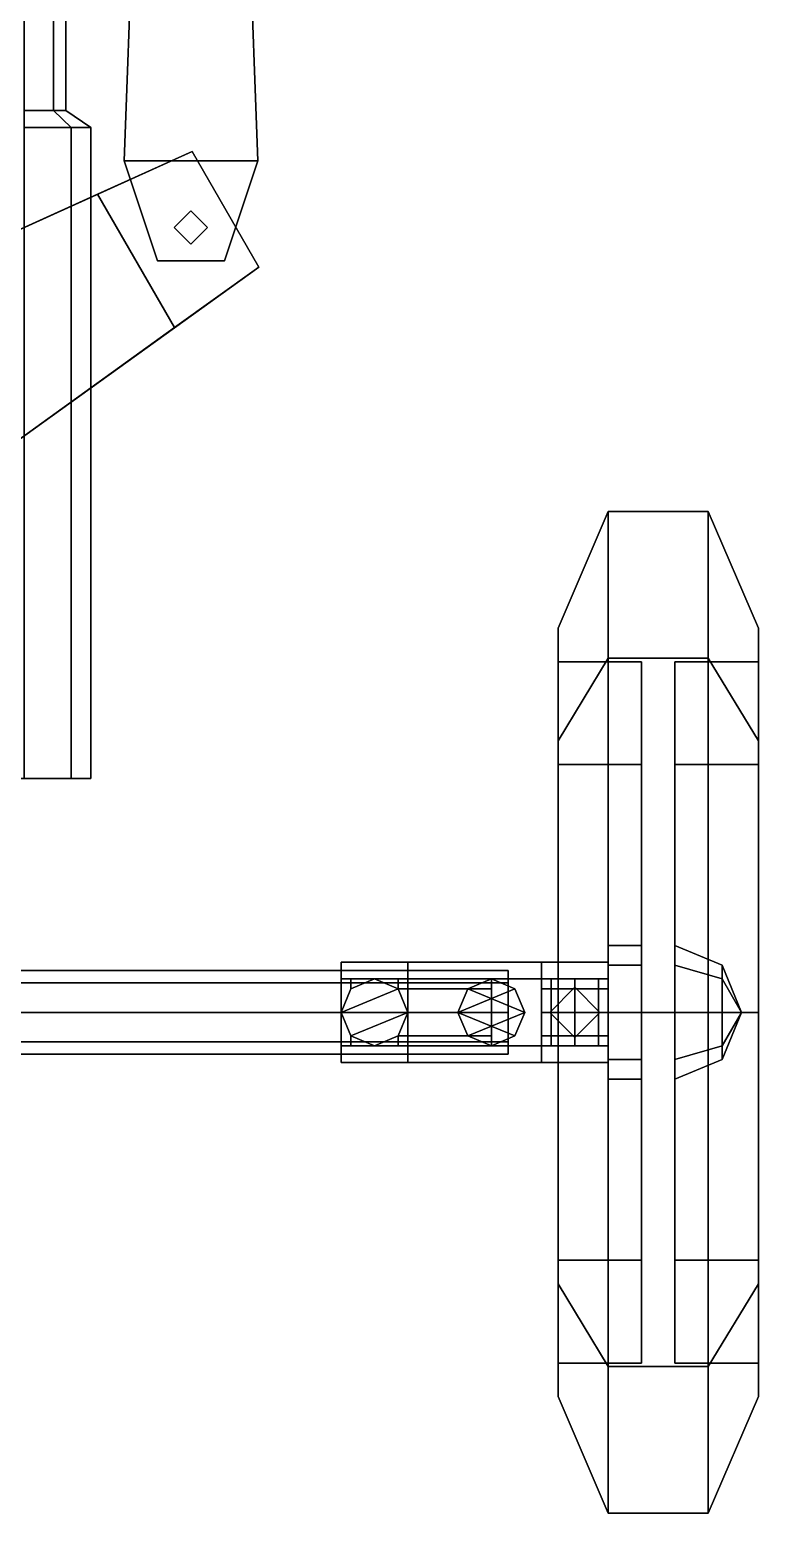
# Model space of a CAD drawing. Header units: millimetres. Extents: x -0.7 to 0.7, y -1.7 to 10.1.
# Drawn here: x 0.213 to 0.65, y -0.59 to 0.298 of the extents above; entities that cross this region are included whole.
import ezdxf

# ---------------------------------------------------------------- set-up
doc = ezdxf.new("R2010")
doc.units = ezdxf.units.MM
for name, color, linetype in [('axle', 6, 'Continuous'), ('outriggers', 3, 'Continuous'), ('tripod', 2, 'Continuous'), ('turret', 2, 'Continuous'), ('wheels', 2, 'Continuous')]:
    doc.layers.add(name, color=color, linetype=linetype)

msp = doc.modelspace()

# ---------------------------------------------------------------- linework, layer by layer
for points in [[(0.18741, 0.03913, 0.07), (0.12759, 0.14273, 0.07), (0.31071, 0.22557, 0.07), (0.35071, 0.15629, 0.07)], [(0.31071, 0.22557, 0.07), (0.12759, 0.14273, 0.07), (0.25406, 0.19995, 0.09), (0.31071, 0.22557, 0.09)], [(0.35071, 0.15629, 0.09), (0.31071, 0.22557, 0.09), (0.25406, 0.19995, 0.09), (0.30019, 0.12005, 0.09)], [(0.35071, 0.15629, 0.07), (0.31071, 0.22557, 0.07), (0.31071, 0.22557, 0.09), (0.35071, 0.15629, 0.09)], [(0.30019, 0.12005, 0.11), (0.25406, 0.19995, 0.11), (0.12759, 0.14273, 0.11), (0.18741, 0.03913, 0.11)], [(0.25406, 0.19995, 0.09), (0.12759, 0.14273, 0.07), (0.12759, 0.14273, 0.11), (0.25406, 0.19995, 0.11)], [(0.30019, 0.12005, 0.09), (0.25406, 0.19995, 0.09), (0.25406, 0.19995, 0.11), (0.30019, 0.12005, 0.11)], [(0.35071, 0.15629, 0.09), (0.30019, 0.12005, 0.09), (0.18741, 0.03913, 0.07), (0.35071, 0.15629, 0.07)], [(0.30019, 0.12005, 0.11), (0.18741, 0.03913, 0.11), (0.18741, 0.03913, 0.07), (0.30019, 0.12005, 0.09)]]:
    msp.add_3dface(points)
at = {"layer": 'axle'}
for points in [[(-0.5, -0.265, 0.15), (-0.5, -0.27232, 0.16768), (0.5, -0.27232, 0.16768), (0.5, -0.265, 0.15)], [(-0.5, -0.27232, 0.13232), (-0.5, -0.265, 0.15), (0.5, -0.265, 0.15), (0.5, -0.27232, 0.13232)], [(0.44, -0.26, 0.4), (0.44, -0.26, 0.36), (0.4, -0.26, 0.36), (0.4, -0.26, 0.4)], [(0.44, -0.27, 0.4), (0.44, -0.26, 0.4), (0.4, -0.26, 0.4), (0.4, -0.27, 0.4)], [(0.4, -0.26, 0.4), (0.4, -0.26, 0.36), (0.4, -0.27, 0.36), (0.4, -0.27, 0.4)], [(0.4, -0.27, 0.36), (0.4, -0.26, 0.36), (0.44, -0.26, 0.36), (0.44, -0.27, 0.36)], [(0.4, -0.26, 0.26), (0.4, -0.26, 0.22), (0.4, -0.27, 0.22), (0.4, -0.27, 0.26)], [(0.44, -0.26, 0.26), (0.44, -0.26, 0.22), (0.4, -0.26, 0.22), (0.4, -0.26, 0.26)], [(0.4, -0.27, 0.22), (0.4, -0.26, 0.22), (0.44, -0.26, 0.22), (0.44, -0.27, 0.22)], [(0.44, -0.27, 0.26), (0.44, -0.26, 0.26), (0.4, -0.26, 0.26), (0.4, -0.27, 0.26)], [(0.52, -0.27, 0.43), (0.52, -0.26, 0.43), (0.44, -0.26, 0.4), (0.44, -0.27, 0.4)], [(0.52, -0.26, 0.43), (0.52, -0.26, 0.39), (0.44, -0.26, 0.36), (0.44, -0.26, 0.4)], [(0.44, -0.27, 0.36), (0.44, -0.26, 0.36), (0.52, -0.26, 0.39), (0.52, -0.27, 0.39)], [(0.52, -0.27, 0.29), (0.52, -0.26, 0.29), (0.44, -0.26, 0.26), (0.44, -0.27, 0.26)], [(0.52, -0.26, 0.29), (0.52, -0.26, 0.25), (0.44, -0.26, 0.22), (0.44, -0.26, 0.26)], [(0.44, -0.27, 0.22), (0.44, -0.26, 0.22), (0.52, -0.26, 0.25), (0.52, -0.27, 0.25)], [(0.5, -0.27232, 0.16768), (0.5, -0.315, 0.15), (0.5, -0.30768, 0.13232), (0.5, -0.265, 0.15)], [(0.5, -0.265, 0.15), (0.5, -0.30768, 0.13232), (0.5, -0.29, 0.125), (0.5, -0.27232, 0.13232)], [(0.56, -0.26, 0.43), (0.56, -0.26, 0.39), (0.52, -0.26, 0.39), (0.52, -0.26, 0.43)], [(0.52, -0.27, 0.39), (0.52, -0.26, 0.39), (0.56, -0.26, 0.39), (0.56, -0.27, 0.39)], [(0.56, -0.27, 0.43), (0.56, -0.26, 0.43), (0.52, -0.26, 0.43), (0.52, -0.27, 0.43)], [(0.56, -0.26, 0.29), (0.56, -0.26, 0.25), (0.52, -0.26, 0.25), (0.52, -0.26, 0.29)], [(0.52, -0.27, 0.25), (0.52, -0.26, 0.25), (0.56, -0.26, 0.25), (0.56, -0.27, 0.25)], [(0.56, -0.27, 0.29), (0.56, -0.26, 0.29), (0.52, -0.26, 0.29), (0.52, -0.27, 0.29)], [(0.56, -0.27, 0.39), (0.56, -0.26, 0.39), (0.56, -0.26, 0.43), (0.56, -0.27, 0.43)], [(0.56, -0.27, 0.25), (0.56, -0.26, 0.25), (0.56, -0.26, 0.29), (0.56, -0.27, 0.29)], [(-0.5, -0.27232, 0.16768), (-0.5, -0.29, 0.175), (0.5, -0.29, 0.175), (0.5, -0.27232, 0.16768)], [(-0.5, -0.29, 0.125), (-0.5, -0.27232, 0.13232), (0.5, -0.27232, 0.13232), (0.5, -0.29, 0.125)], [(0.4, -0.27, 0.4), (0.4, -0.27, 0.36), (0.44, -0.27, 0.36), (0.44, -0.27, 0.4)], [(0.4, -0.27, 0.26), (0.4, -0.27, 0.22), (0.44, -0.27, 0.22), (0.44, -0.27, 0.26)], [(0.40586, -0.27, 0.25414), (0.4, -0.27, 0.24), (0.4, -0.29, 0.24), (0.40586, -0.27586, 0.25414)], [(0.4, -0.27, 0.24), (0.40586, -0.27, 0.22586), (0.40586, -0.27586, 0.22586), (0.4, -0.29, 0.24)], [(0.40586, -0.27, 0.39414), (0.4, -0.27, 0.38), (0.4, -0.29, 0.38), (0.40586, -0.27586, 0.39414)], [(0.4, -0.27, 0.38), (0.40586, -0.27, 0.36586), (0.40586, -0.27586, 0.36586), (0.4, -0.29, 0.38)], [(0.4, -0.29, 0.41), (0.43414, -0.27586, 0.41), (0.42, -0.27, 0.41), (0.40586, -0.27586, 0.41)], [(0.42, -0.27, 0.16207), (0.40586, -0.27586, 0.16914), (0.40586, -0.27586, 0.41), (0.42, -0.27, 0.41)], [(0.42, -0.27, 0.26), (0.40586, -0.27, 0.25414), (0.40586, -0.27586, 0.25414), (0.42, -0.27, 0.26)], [(0.40586, -0.27, 0.22586), (0.42, -0.27, 0.22), (0.42, -0.27, 0.22), (0.40586, -0.27586, 0.22586)], [(0.42, -0.27, 0.4), (0.40586, -0.27, 0.39414), (0.40586, -0.27586, 0.39414), (0.42, -0.27, 0.4)], [(0.40586, -0.27, 0.36586), (0.42, -0.27, 0.36), (0.42, -0.27, 0.36), (0.40586, -0.27586, 0.36586)], [(0.43414, -0.27586, 0.16914), (0.42, -0.27, 0.16207), (0.42, -0.27, 0.41), (0.43414, -0.27586, 0.41)], [(0.42, -0.27, 0.22), (0.43414, -0.27, 0.22586), (0.43414, -0.27586, 0.22586), (0.42, -0.27, 0.22)], [(0.43414, -0.27, 0.25414), (0.42, -0.27, 0.26), (0.42, -0.27, 0.26), (0.43414, -0.27586, 0.25414)], [(0.43414, -0.27586, 0.21586), (0.42, -0.27, 0.23), (0.49, -0.27, 0.23), (0.49, -0.27586, 0.21586)], [(0.42, -0.27, 0.23), (0.43414, -0.27586, 0.24414), (0.49, -0.27586, 0.24414), (0.49, -0.27, 0.23)], [(0.42, -0.27, 0.36), (0.43414, -0.27, 0.36586), (0.43414, -0.27586, 0.36586), (0.42, -0.27, 0.36)], [(0.43414, -0.27, 0.39414), (0.42, -0.27, 0.4), (0.42, -0.27, 0.4), (0.43414, -0.27586, 0.39414)], [(0.43414, -0.27, 0.22586), (0.44, -0.27, 0.24), (0.44, -0.29, 0.24), (0.43414, -0.27586, 0.22586)], [(0.44, -0.27, 0.24), (0.43414, -0.27, 0.25414), (0.43414, -0.27586, 0.25414), (0.44, -0.29, 0.24)], [(0.43414, -0.27, 0.36586), (0.44, -0.27, 0.38), (0.44, -0.29, 0.38), (0.43414, -0.27586, 0.36586)], [(0.44, -0.27, 0.38), (0.43414, -0.27, 0.39414), (0.43414, -0.27586, 0.39414), (0.44, -0.29, 0.38)], [(0.44, -0.27, 0.4), (0.44, -0.27, 0.36), (0.52, -0.27, 0.39), (0.52, -0.27, 0.43)], [(0.44, -0.27, 0.26), (0.44, -0.27, 0.22), (0.52, -0.27, 0.25), (0.52, -0.27, 0.29)], [(0.47, -0.29, 0.43), (0.50414, -0.27586, 0.43), (0.49, -0.27, 0.43), (0.47586, -0.27586, 0.43)], [(0.49, -0.27, 0.25), (0.47586, -0.27586, 0.25), (0.47586, -0.27586, 0.43), (0.49, -0.27, 0.43)], [(0.51, -0.29, 0.25), (0.47586, -0.27586, 0.25), (0.49, -0.27, 0.25), (0.50414, -0.27586, 0.25)], [(0.50414, -0.27586, 0.25), (0.49, -0.27, 0.25), (0.49, -0.27, 0.43), (0.50414, -0.27586, 0.43)], [(0.49, -0.27586, 0.24414), (0.49, -0.31, 0.23), (0.49, -0.30414, 0.21586), (0.49, -0.27, 0.23)], [(0.49, -0.27, 0.23), (0.49, -0.30414, 0.21586), (0.49, -0.29, 0.21), (0.49, -0.27586, 0.21586)], [(0.5, -0.29, 0.175), (0.5, -0.30768, 0.16768), (0.5, -0.315, 0.15), (0.5, -0.27232, 0.16768)], [(0.52, -0.27, 0.43), (0.52, -0.27, 0.39), (0.56, -0.27, 0.39), (0.56, -0.27, 0.43)], [(0.52, -0.27, 0.29), (0.52, -0.27, 0.25), (0.56, -0.27, 0.25), (0.56, -0.27, 0.29)], [(0.52586, -0.31, 0.25586), (0.52, -0.31, 0.27), (0.52, -0.27, 0.27), (0.52586, -0.27, 0.25586)], [(0.52, -0.31, 0.27), (0.52586, -0.31, 0.28414), (0.52586, -0.27, 0.28414), (0.52, -0.27, 0.27)], [(0.52586, -0.31, 0.39586), (0.52, -0.31, 0.41), (0.52, -0.27, 0.41), (0.52586, -0.27, 0.39586)], [(0.52, -0.31, 0.41), (0.52586, -0.31, 0.42414), (0.52586, -0.27, 0.42414), (0.52, -0.27, 0.41)], [(0.52, -0.27586, 0.35586), (0.52, -0.27, 0.37), (0.56, -0.27, 0.37), (0.56, -0.27586, 0.35586)], [(0.52, -0.27, 0.37), (0.52, -0.27586, 0.38414), (0.56, -0.27586, 0.38414), (0.56, -0.27, 0.37)], [(0.54, -0.275, 0.27), (0.525, -0.29, 0.27), (0.525, -0.29, 0.37), (0.54, -0.275, 0.37)], [(0.54, -0.31, 0.25), (0.52586, -0.31, 0.25586), (0.52586, -0.27, 0.25586), (0.54, -0.27, 0.25)], [(0.52586, -0.31, 0.28414), (0.54, -0.31, 0.29), (0.54, -0.27, 0.29), (0.52586, -0.27, 0.28414)], [(0.54, -0.31, 0.39), (0.52586, -0.31, 0.39586), (0.52586, -0.27, 0.39586), (0.54, -0.27, 0.39)], [(0.52586, -0.31, 0.42414), (0.54, -0.31, 0.43), (0.54, -0.27, 0.43), (0.52586, -0.27, 0.42414)], [(0.54, -0.31, 0.29), (0.55414, -0.31, 0.28414), (0.55414, -0.27, 0.28414), (0.54, -0.27, 0.29)], [(0.55414, -0.31, 0.25586), (0.54, -0.31, 0.25), (0.54, -0.27, 0.25), (0.55414, -0.27, 0.25586)], [(0.54, -0.31, 0.43), (0.55414, -0.31, 0.42414), (0.55414, -0.27, 0.42414), (0.54, -0.27, 0.43)], [(0.55414, -0.31, 0.39586), (0.54, -0.31, 0.39), (0.54, -0.27, 0.39), (0.55414, -0.27, 0.39586)], [(0.555, -0.29, 0.27), (0.54, -0.275, 0.27), (0.54, -0.275, 0.37), (0.555, -0.29, 0.37)], [(0.55414, -0.31, 0.28414), (0.56, -0.31, 0.27), (0.56, -0.27, 0.27), (0.55414, -0.27, 0.28414)], [(0.56, -0.31, 0.27), (0.55414, -0.31, 0.25586), (0.55414, -0.27, 0.25586), (0.56, -0.27, 0.27)], [(0.55414, -0.31, 0.42414), (0.56, -0.31, 0.41), (0.56, -0.27, 0.41), (0.55414, -0.27, 0.42414)], [(0.56, -0.31, 0.41), (0.55414, -0.31, 0.39586), (0.55414, -0.27, 0.39586), (0.56, -0.27, 0.41)], [(0.40586, -0.27586, 0.16914), (0.4, -0.29, 0.175), (0.4, -0.29, 0.41), (0.40586, -0.27586, 0.41)], [(0.40586, -0.30414, 0.41), (0.44, -0.29, 0.41), (0.43414, -0.27586, 0.41), (0.4, -0.29, 0.41)], [(0.44, -0.29, 0.175), (0.43414, -0.27586, 0.16914), (0.43414, -0.27586, 0.41), (0.44, -0.29, 0.41)], [(0.44, -0.29, 0.21), (0.43414, -0.27586, 0.21586), (0.49, -0.27586, 0.21586), (0.49, -0.29, 0.21)], [(0.43414, -0.27586, 0.24414), (0.44, -0.29, 0.25), (0.49, -0.29, 0.25), (0.49, -0.27586, 0.24414)], [(0.47586, -0.27586, 0.25), (0.47, -0.29, 0.25), (0.47, -0.29, 0.43), (0.47586, -0.27586, 0.43)], [(0.47586, -0.30414, 0.43), (0.51, -0.29, 0.43), (0.50414, -0.27586, 0.43), (0.47, -0.29, 0.43)], [(0.50414, -0.30414, 0.25), (0.47, -0.29, 0.25), (0.47586, -0.27586, 0.25), (0.51, -0.29, 0.25)], [(0.49, -0.29, 0.25), (0.49, -0.30414, 0.24414), (0.49, -0.31, 0.23), (0.49, -0.27586, 0.24414)], [(0.51, -0.29, 0.25), (0.50414, -0.27586, 0.25), (0.50414, -0.27586, 0.43), (0.51, -0.29, 0.43)], [(0.52, -0.29, 0.35), (0.52, -0.27586, 0.35586), (0.56, -0.27586, 0.35586), (0.56, -0.29, 0.35)], [(0.52, -0.27586, 0.38414), (0.52, -0.29, 0.39), (0.56, -0.29, 0.39), (0.56, -0.27586, 0.38414)], [(-0.5, -0.29, 0.175), (-0.5, -0.30768, 0.16768), (0.5, -0.30768, 0.16768), (0.5, -0.29, 0.175)], [(-0.5, -0.30768, 0.13232), (-0.5, -0.29, 0.125), (0.5, -0.29, 0.125), (0.5, -0.30768, 0.13232)], [(0.4, -0.29, 0.175), (0.40586, -0.30414, 0.16914), (0.40586, -0.30414, 0.41), (0.4, -0.29, 0.41)], [(0.40586, -0.31, 0.22586), (0.4, -0.31, 0.24), (0.4, -0.29, 0.24), (0.40586, -0.30414, 0.22586)], [(0.4, -0.31, 0.24), (0.40586, -0.31, 0.25414), (0.40586, -0.30414, 0.25414), (0.4, -0.29, 0.24)], [(0.40586, -0.31, 0.36586), (0.4, -0.31, 0.38), (0.4, -0.29, 0.38), (0.40586, -0.30414, 0.36586)], [(0.4, -0.31, 0.38), (0.40586, -0.31, 0.39414), (0.40586, -0.30414, 0.39414), (0.4, -0.29, 0.38)], [(0.42, -0.31, 0.41), (0.43414, -0.30414, 0.41), (0.44, -0.29, 0.41), (0.40586, -0.30414, 0.41)], [(0.43414, -0.30414, 0.16914), (0.44, -0.29, 0.175), (0.44, -0.29, 0.41), (0.43414, -0.30414, 0.41)], [(0.43414, -0.31, 0.25414), (0.44, -0.31, 0.24), (0.44, -0.29, 0.24), (0.43414, -0.30414, 0.25414)], [(0.44, -0.31, 0.24), (0.43414, -0.31, 0.22586), (0.43414, -0.30414, 0.22586), (0.44, -0.29, 0.24)], [(0.44, -0.29, 0.25), (0.43414, -0.30414, 0.24414), (0.49, -0.30414, 0.24414), (0.49, -0.29, 0.25)], [(0.43414, -0.30414, 0.21586), (0.44, -0.29, 0.21), (0.49, -0.29, 0.21), (0.49, -0.30414, 0.21586)], [(0.43414, -0.31, 0.39414), (0.44, -0.31, 0.38), (0.44, -0.29, 0.38), (0.43414, -0.30414, 0.39414)], [(0.44, -0.31, 0.38), (0.43414, -0.31, 0.36586), (0.43414, -0.30414, 0.36586), (0.44, -0.29, 0.38)], [(0.47, -0.29, 0.25), (0.47586, -0.30414, 0.25), (0.47586, -0.30414, 0.43), (0.47, -0.29, 0.43)], [(0.49, -0.31, 0.25), (0.47586, -0.30414, 0.25), (0.47, -0.29, 0.25), (0.50414, -0.30414, 0.25)], [(0.49, -0.31, 0.43), (0.50414, -0.30414, 0.43), (0.51, -0.29, 0.43), (0.47586, -0.30414, 0.43)], [(0.50414, -0.30414, 0.25), (0.51, -0.29, 0.25), (0.51, -0.29, 0.43), (0.50414, -0.30414, 0.43)], [(0.52, -0.29, 0.39), (0.52, -0.30414, 0.38414), (0.56, -0.30414, 0.38414), (0.56, -0.29, 0.39)], [(0.52, -0.30414, 0.35586), (0.52, -0.29, 0.35), (0.56, -0.29, 0.35), (0.56, -0.30414, 0.35586)], [(0.525, -0.29, 0.27), (0.54, -0.305, 0.27), (0.54, -0.305, 0.37), (0.525, -0.29, 0.37)], [(0.54, -0.305, 0.27), (0.555, -0.29, 0.27), (0.555, -0.29, 0.37), (0.54, -0.305, 0.37)], [(-0.5, -0.30768, 0.16768), (-0.5, -0.315, 0.15), (0.5, -0.315, 0.15), (0.5, -0.30768, 0.16768)], [(-0.5, -0.315, 0.15), (-0.5, -0.30768, 0.13232), (0.5, -0.30768, 0.13232), (0.5, -0.315, 0.15)], [(0.44, -0.32, 0.26), (0.44, -0.31, 0.26), (0.4, -0.31, 0.26), (0.4, -0.32, 0.26)], [(0.4, -0.32, 0.22), (0.4, -0.31, 0.22), (0.44, -0.31, 0.22), (0.44, -0.32, 0.22)], [(0.44, -0.31, 0.26), (0.44, -0.31, 0.22), (0.4, -0.31, 0.22), (0.4, -0.31, 0.26)], [(0.4, -0.31, 0.26), (0.4, -0.31, 0.22), (0.4, -0.32, 0.22), (0.4, -0.32, 0.26)], [(0.4, -0.32, 0.36), (0.4, -0.31, 0.36), (0.44, -0.31, 0.36), (0.44, -0.32, 0.36)], [(0.4, -0.31, 0.4), (0.4, -0.31, 0.36), (0.4, -0.32, 0.36), (0.4, -0.32, 0.4)], [(0.44, -0.32, 0.4), (0.44, -0.31, 0.4), (0.4, -0.31, 0.4), (0.4, -0.32, 0.4)], [(0.44, -0.31, 0.4), (0.44, -0.31, 0.36), (0.4, -0.31, 0.36), (0.4, -0.31, 0.4)], [(0.40586, -0.30414, 0.16914), (0.42, -0.31, 0.16207), (0.42, -0.31, 0.41), (0.40586, -0.30414, 0.41)], [(0.42, -0.31, 0.22), (0.40586, -0.31, 0.22586), (0.40586, -0.30414, 0.22586), (0.42, -0.31, 0.22)], [(0.40586, -0.31, 0.25414), (0.42, -0.31, 0.26), (0.42, -0.31, 0.26), (0.40586, -0.30414, 0.25414)], [(0.42, -0.31, 0.36), (0.40586, -0.31, 0.36586), (0.40586, -0.30414, 0.36586), (0.42, -0.31, 0.36)], [(0.40586, -0.31, 0.39414), (0.42, -0.31, 0.4), (0.42, -0.31, 0.4), (0.40586, -0.30414, 0.39414)], [(0.42, -0.31, 0.16207), (0.43414, -0.30414, 0.16914), (0.43414, -0.30414, 0.41), (0.42, -0.31, 0.41)], [(0.42, -0.31, 0.26), (0.43414, -0.31, 0.25414), (0.43414, -0.30414, 0.25414), (0.42, -0.31, 0.26)], [(0.43414, -0.31, 0.22586), (0.42, -0.31, 0.22), (0.42, -0.31, 0.22), (0.43414, -0.30414, 0.22586)], [(0.43414, -0.30414, 0.24414), (0.42, -0.31, 0.23), (0.49, -0.31, 0.23), (0.49, -0.30414, 0.24414)], [(0.42, -0.31, 0.23), (0.43414, -0.30414, 0.21586), (0.49, -0.30414, 0.21586), (0.49, -0.31, 0.23)], [(0.42, -0.31, 0.4), (0.43414, -0.31, 0.39414), (0.43414, -0.30414, 0.39414), (0.42, -0.31, 0.4)], [(0.43414, -0.31, 0.36586), (0.42, -0.31, 0.36), (0.42, -0.31, 0.36), (0.43414, -0.30414, 0.36586)], [(0.44, -0.32, 0.22), (0.44, -0.31, 0.22), (0.52, -0.31, 0.25), (0.52, -0.32, 0.25)], [(0.52, -0.31, 0.29), (0.52, -0.31, 0.25), (0.44, -0.31, 0.22), (0.44, -0.31, 0.26)], [(0.52, -0.32, 0.29), (0.52, -0.31, 0.29), (0.44, -0.31, 0.26), (0.44, -0.32, 0.26)], [(0.52, -0.31, 0.43), (0.52, -0.31, 0.39), (0.44, -0.31, 0.36), (0.44, -0.31, 0.4)], [(0.52, -0.32, 0.43), (0.52, -0.31, 0.43), (0.44, -0.31, 0.4), (0.44, -0.32, 0.4)], [(0.44, -0.32, 0.36), (0.44, -0.31, 0.36), (0.52, -0.31, 0.39), (0.52, -0.32, 0.39)], [(0.47586, -0.30414, 0.25), (0.49, -0.31, 0.25), (0.49, -0.31, 0.43), (0.47586, -0.30414, 0.43)], [(0.49, -0.31, 0.25), (0.50414, -0.30414, 0.25), (0.50414, -0.30414, 0.43), (0.49, -0.31, 0.43)], [(0.52, -0.30414, 0.38414), (0.52, -0.31, 0.37), (0.56, -0.31, 0.37), (0.56, -0.30414, 0.38414)], [(0.52, -0.31, 0.37), (0.52, -0.30414, 0.35586), (0.56, -0.30414, 0.35586), (0.56, -0.31, 0.37)], [(0.56, -0.32, 0.29), (0.56, -0.31, 0.29), (0.52, -0.31, 0.29), (0.52, -0.32, 0.29)], [(0.52, -0.32, 0.25), (0.52, -0.31, 0.25), (0.56, -0.31, 0.25), (0.56, -0.32, 0.25)], [(0.56, -0.31, 0.29), (0.56, -0.31, 0.25), (0.52, -0.31, 0.25), (0.52, -0.31, 0.29)], [(0.56, -0.31, 0.43), (0.56, -0.31, 0.39), (0.52, -0.31, 0.39), (0.52, -0.31, 0.43)], [(0.52, -0.32, 0.39), (0.52, -0.31, 0.39), (0.56, -0.31, 0.39), (0.56, -0.32, 0.39)], [(0.56, -0.32, 0.43), (0.56, -0.31, 0.43), (0.52, -0.31, 0.43), (0.52, -0.32, 0.43)], [(0.56, -0.32, 0.25), (0.56, -0.31, 0.25), (0.56, -0.31, 0.29), (0.56, -0.32, 0.29)], [(0.56, -0.32, 0.39), (0.56, -0.31, 0.39), (0.56, -0.31, 0.43), (0.56, -0.32, 0.43)], [(0.4, -0.32, 0.26), (0.4, -0.32, 0.22), (0.44, -0.32, 0.22), (0.44, -0.32, 0.26)], [(0.4, -0.32, 0.4), (0.4, -0.32, 0.36), (0.44, -0.32, 0.36), (0.44, -0.32, 0.4)], [(0.44, -0.32, 0.26), (0.44, -0.32, 0.22), (0.52, -0.32, 0.25), (0.52, -0.32, 0.29)], [(0.44, -0.32, 0.4), (0.44, -0.32, 0.36), (0.52, -0.32, 0.39), (0.52, -0.32, 0.43)], [(0.52, -0.32, 0.29), (0.52, -0.32, 0.25), (0.56, -0.32, 0.25), (0.56, -0.32, 0.29)], [(0.52, -0.32, 0.43), (0.52, -0.32, 0.39), (0.56, -0.32, 0.39), (0.56, -0.32, 0.43)]]:
    msp.add_3dface(points, dxfattribs=at)
at = {"layer": 'outriggers'}
for points in [[(0.29, 0.76, 0.03), (0.27, 0.22, 0.1), (0.35, 0.22, 0.1), (0.33, 0.76, 0.03)], [(0.29, 0.76, 0.01), (0.27, 0.22, 0.06), (0.27, 0.22, 0.1), (0.29, 0.76, 0.03)], [(0.33, 0.76, 0.01), (0.35, 0.22, 0.06), (0.27, 0.22, 0.06), (0.29, 0.76, 0.01)], [(0.35, 0.22, 0.1), (0.35, 0.22, 0.06), (0.33, 0.76, 0.01), (0.33, 0.76, 0.03)], [(0.27, 0.22, 0.09), (0.27, 0.22, 0.07), (0.35, 0.22, 0.07), (0.35, 0.22, 0.09)], [(0.33, 0.16, 0.07), (0.35, 0.22, 0.07), (0.27, 0.22, 0.07), (0.29, 0.16, 0.07)], [(0.29, 0.16, 0.06), (0.27, 0.22, 0.06), (0.35, 0.22, 0.06), (0.33, 0.16, 0.06)], [(0.27, 0.22, 0.07), (0.27, 0.22, 0.06), (0.29, 0.16, 0.06), (0.29, 0.16, 0.07)], [(0.33, 0.16, 0.1), (0.35, 0.22, 0.1), (0.27, 0.22, 0.1), (0.29, 0.16, 0.1)], [(0.29, 0.16, 0.09), (0.27, 0.22, 0.09), (0.35, 0.22, 0.09), (0.33, 0.16, 0.09)], [(0.27, 0.22, 0.1), (0.27, 0.22, 0.09), (0.29, 0.16, 0.09), (0.29, 0.16, 0.1)], [(0.33, 0.16, 0.06), (0.35, 0.22, 0.06), (0.35, 0.22, 0.07), (0.33, 0.16, 0.07)], [(0.33, 0.16, 0.09), (0.35, 0.22, 0.09), (0.35, 0.22, 0.1), (0.33, 0.16, 0.1)], [(0.31, 0.19, 0.13), (0.3, 0.18, 0.13), (0.31, 0.17, 0.13), (0.32, 0.18, 0.13)], [(0.31, 0.19, 0.1), (0.3, 0.18, 0.1), (0.3, 0.18, 0.13), (0.31, 0.19, 0.13)], [(0.32, 0.18, 0.1), (0.31, 0.19, 0.1), (0.31, 0.19, 0.13), (0.32, 0.18, 0.13)], [(0.3, 0.18, 0.1), (0.31, 0.17, 0.1), (0.31, 0.17, 0.13), (0.3, 0.18, 0.13)], [(0.31, 0.17, 0.1), (0.32, 0.18, 0.1), (0.32, 0.18, 0.13), (0.31, 0.17, 0.13)], [(0.29, 0.16, 0.07), (0.29, 0.16, 0.06), (0.33, 0.16, 0.06), (0.33, 0.16, 0.07)], [(0.29, 0.16, 0.1), (0.29, 0.16, 0.09), (0.33, 0.16, 0.09), (0.33, 0.16, 0.1)]]:
    msp.add_3dface(points, dxfattribs=at)
at = {"layer": 'tripod'}
for points in [[(0.2851, 0.71601, 0.01628), (0.27698, 0.70789, 0.00799), (-0.00238, 0.03346, 0.19), (0.00266, 0.03415, 0.20029)], [(0.29658, 0.71601, 0.01971), (0.2851, 0.71601, 0.01628), (0.00266, 0.03415, 0.20029), (0.01287, 0.03107, 0.20455)], [(0.3047, 0.70789, 0.01628), (0.29658, 0.71601, 0.01971), (0.01287, 0.03107, 0.20455), (0.02226, 0.02603, 0.20029)], [(0.27698, 0.70789, 0.00799), (0.27698, 0.69641, -0.0003), (0.0007, 0.0294, 0.17971), (-0.00238, 0.03346, 0.19)], [(0.3047, 0.69641, 0.00799), (0.3047, 0.70789, 0.01628), (0.02226, 0.02603, 0.20029), (0.02534, 0.02198, 0.19)], [(0.27698, 0.69641, -0.0003), (0.2851, 0.68829, -0.00373), (0.01009, 0.02436, 0.17545), (0.0007, 0.0294, 0.17971)], [(0.29658, 0.68829, -0.0003), (0.3047, 0.69641, 0.00799), (0.02534, 0.02198, 0.19), (0.0203, 0.02129, 0.17971)], [(0.2851, 0.68829, -0.00373), (0.29658, 0.68829, -0.0003), (0.0203, 0.02129, 0.17971), (0.01009, 0.02436, 0.17545)]]:
    msp.add_3dface(points, dxfattribs=at)
at = {"layer": 'turret'}
for points in [[(0.21, 0.25, 0.175), (0.22768, 0.25, 0.16768), (0.22768, 1.05, 0.16768), (0.21, 1.05, 0.175)], [(0.22768, 0.25, 0.13232), (0.21, 0.25, 0.125), (0.21, 1.05, 0.125), (0.22768, 1.05, 0.13232)], [(0.22768, 0.25, 0.16768), (0.235, 0.25, 0.15), (0.235, 1.05, 0.15), (0.22768, 1.05, 0.16768)], [(0.235, 0.25, 0.15), (0.22768, 0.25, 0.13232), (0.22768, 1.05, 0.13232), (0.235, 1.05, 0.15)], [(0.21, 0.24, 0.19), (0.23828, 0.24, 0.17828), (0.22768, 0.25, 0.16768), (0.21, 0.25, 0.175)], [(0.23828, 0.24, 0.12172), (0.21, 0.24, 0.11), (0.21, 0.25, 0.125), (0.22768, 0.25, 0.13232)], [(0.23828, 0.24, 0.17828), (0.25, 0.24, 0.15), (0.235, 0.25, 0.15), (0.22768, 0.25, 0.16768)], [(0.25, 0.24, 0.15), (0.23828, 0.24, 0.12172), (0.22768, 0.25, 0.13232), (0.235, 0.25, 0.15)], [(0.21, -0.15, 0.19), (0.23828, -0.15, 0.17828), (0.23828, 0.24, 0.17828), (0.21, 0.24, 0.19)], [(0.23828, -0.15, 0.12172), (0.21, -0.15, 0.11), (0.21, 0.24, 0.11), (0.23828, 0.24, 0.12172)], [(0.23828, -0.15, 0.17828), (0.25, -0.15, 0.15), (0.25, 0.24, 0.15), (0.23828, 0.24, 0.17828)], [(0.25, -0.15, 0.15), (0.23828, -0.15, 0.12172), (0.23828, 0.24, 0.12172), (0.25, 0.24, 0.15)], [(0.25, -0.15, 0.15), (0.18172, -0.15, 0.17828), (0.17, -0.15, 0.15), (0.23828, -0.15, 0.12172)], [(0.23828, -0.15, 0.12172), (0.17, -0.15, 0.15), (0.18172, -0.15, 0.12172), (0.21, -0.15, 0.11)], [(0.23828, -0.15, 0.17828), (0.21, -0.15, 0.19), (0.18172, -0.15, 0.17828), (0.25, -0.15, 0.15)]]:
    msp.add_3dface(points, dxfattribs=at)
at = {"layer": 'wheels'}
for points in [[(0.56, 0.01, 0.37), (0.56, -0.07787, 0.15787), (0.53, -0.12737, 0.20737), (0.53, -0.06, 0.37)], [(0.56, -0.07787, 0.58213), (0.56, 0.01, 0.37), (0.53, -0.06, 0.37), (0.53, -0.12737, 0.53263)], [(0.56, 0.01, 0.37), (0.56, -0.07787, 0.58213), (0.62, -0.07787, 0.58213), (0.62, 0.01, 0.37)], [(0.56, -0.07787, 0.15787), (0.56, 0.01, 0.37), (0.62, 0.01, 0.37), (0.62, -0.07787, 0.15787)], [(0.62, 0.01, 0.37), (0.62, -0.07787, 0.58213), (0.65, -0.12737, 0.53263), (0.65, -0.06, 0.37)], [(0.62, -0.07787, 0.15787), (0.62, 0.01, 0.37), (0.65, -0.06, 0.37), (0.65, -0.12737, 0.20737)], [(0.53, -0.06, 0.37), (0.53, -0.12737, 0.20737), (0.53, -0.14151, 0.22151), (0.53, -0.08, 0.37)], [(0.53, -0.12737, 0.53263), (0.53, -0.06, 0.37), (0.53, -0.08, 0.37), (0.53, -0.14151, 0.51849)], [(0.65, -0.12737, 0.20737), (0.65, -0.06, 0.37), (0.65, -0.08, 0.37), (0.65, -0.14151, 0.22151)], [(0.65, -0.06, 0.37), (0.65, -0.12737, 0.53263), (0.65, -0.14151, 0.51849), (0.65, -0.08, 0.37)], [(0.56, -0.07787, 0.15787), (0.56, -0.29, 0.07), (0.53, -0.29, 0.14), (0.53, -0.12737, 0.20737)], [(0.56, -0.29, 0.67), (0.56, -0.07787, 0.58213), (0.53, -0.12737, 0.53263), (0.53, -0.29, 0.6)], [(0.56, -0.07787, 0.58213), (0.56, -0.29, 0.67), (0.62, -0.29, 0.67), (0.62, -0.07787, 0.58213)], [(0.56, -0.29, 0.07), (0.56, -0.07787, 0.15787), (0.62, -0.07787, 0.15787), (0.62, -0.29, 0.07)], [(0.62, -0.07787, 0.58213), (0.62, -0.29, 0.67), (0.65, -0.29, 0.6), (0.65, -0.12737, 0.53263)], [(0.62, -0.29, 0.07), (0.62, -0.07787, 0.15787), (0.65, -0.12737, 0.20737), (0.65, -0.29, 0.14)], [(0.58, -0.14151, 0.22151), (0.58, -0.08, 0.37), (0.53, -0.08, 0.37), (0.53, -0.14151, 0.22151)], [(0.58, -0.08, 0.37), (0.58, -0.14151, 0.51849), (0.53, -0.14151, 0.51849), (0.53, -0.08, 0.37)], [(0.58, -0.25, 0.37), (0.58, -0.08, 0.37), (0.58, -0.14151, 0.22151), (0.58, -0.26172, 0.34172)], [(0.58, -0.26172, 0.39828), (0.58, -0.14151, 0.51849), (0.58, -0.08, 0.37), (0.58, -0.25, 0.37)], [(0.6, -0.14151, 0.51849), (0.6, -0.08, 0.37), (0.65, -0.08, 0.37), (0.65, -0.14151, 0.51849)], [(0.6, -0.08, 0.37), (0.6, -0.14151, 0.22151), (0.65, -0.14151, 0.22151), (0.65, -0.08, 0.37)], [(0.6, -0.26172, 0.34172), (0.6, -0.14151, 0.22151), (0.6, -0.08, 0.37), (0.6, -0.25, 0.37)], [(0.6, -0.25, 0.37), (0.6, -0.08, 0.37), (0.6, -0.14151, 0.51849), (0.6, -0.26172, 0.39828)], [(0.53, -0.12737, 0.20737), (0.53, -0.29, 0.14), (0.53, -0.29, 0.16), (0.53, -0.14151, 0.22151)], [(0.53, -0.29, 0.6), (0.53, -0.12737, 0.53263), (0.53, -0.14151, 0.51849), (0.53, -0.29, 0.58)], [(0.65, -0.29, 0.14), (0.65, -0.12737, 0.20737), (0.65, -0.14151, 0.22151), (0.65, -0.29, 0.16)], [(0.65, -0.12737, 0.53263), (0.65, -0.29, 0.6), (0.65, -0.29, 0.58), (0.65, -0.14151, 0.51849)], [(0.58, -0.29, 0.16), (0.58, -0.14151, 0.22151), (0.53, -0.14151, 0.22151), (0.53, -0.29, 0.16)], [(0.58, -0.14151, 0.51849), (0.58, -0.29, 0.58), (0.53, -0.29, 0.58), (0.53, -0.14151, 0.51849)], [(0.58, -0.26172, 0.34172), (0.58, -0.14151, 0.22151), (0.58, -0.29, 0.16), (0.58, -0.29, 0.33)], [(0.58, -0.29, 0.41), (0.58, -0.29, 0.58), (0.58, -0.14151, 0.51849), (0.58, -0.26172, 0.39828)], [(0.6, -0.29, 0.58), (0.6, -0.14151, 0.51849), (0.65, -0.14151, 0.51849), (0.65, -0.29, 0.58)], [(0.6, -0.14151, 0.22151), (0.6, -0.29, 0.16), (0.65, -0.29, 0.16), (0.65, -0.14151, 0.22151)], [(0.6, -0.29, 0.33), (0.6, -0.29, 0.16), (0.6, -0.14151, 0.22151), (0.6, -0.26172, 0.34172)], [(0.6, -0.26172, 0.39828), (0.6, -0.14151, 0.51849), (0.6, -0.29, 0.58), (0.6, -0.29, 0.41)], [(0.56, -0.25, 0.37), (0.56, -0.26172, 0.39828), (0.58, -0.26172, 0.39828), (0.58, -0.25, 0.37)], [(0.56, -0.26172, 0.34172), (0.56, -0.25, 0.37), (0.58, -0.25, 0.37), (0.58, -0.26172, 0.34172)], [(0.56, -0.25, 0.37), (0.56, -0.31828, 0.34172), (0.56, -0.33, 0.37), (0.56, -0.26172, 0.39828)], [(0.56, -0.26172, 0.34172), (0.56, -0.29, 0.33), (0.56, -0.31828, 0.34172), (0.56, -0.25, 0.37)], [(0.62828, -0.27, 0.35), (0.6, -0.26172, 0.34172), (0.6, -0.25, 0.37), (0.62828, -0.26172, 0.37)], [(0.62828, -0.26172, 0.37), (0.6, -0.25, 0.37), (0.6, -0.26172, 0.39828), (0.62828, -0.27, 0.39)], [(0.56, -0.26172, 0.39828), (0.56, -0.29, 0.41), (0.58, -0.29, 0.41), (0.58, -0.26172, 0.39828)], [(0.56, -0.29, 0.33), (0.56, -0.26172, 0.34172), (0.58, -0.26172, 0.34172), (0.58, -0.29, 0.33)], [(0.56, -0.26172, 0.39828), (0.56, -0.33, 0.37), (0.56, -0.31828, 0.39828), (0.56, -0.29, 0.41)], [(0.62828, -0.29, 0.34172), (0.6, -0.29, 0.33), (0.6, -0.26172, 0.34172), (0.62828, -0.27, 0.35)], [(0.62828, -0.27, 0.39), (0.6, -0.26172, 0.39828), (0.6, -0.29, 0.41), (0.62828, -0.29, 0.39828)], [(0.64, -0.29, 0.37), (0.62828, -0.27, 0.35), (0.62828, -0.26172, 0.37), (0.64, -0.29, 0.37)], [(0.64, -0.29, 0.37), (0.62828, -0.26172, 0.37), (0.62828, -0.27, 0.39), (0.64, -0.29, 0.37)], [(0.64, -0.29, 0.37), (0.62828, -0.29, 0.34172), (0.62828, -0.27, 0.35), (0.64, -0.29, 0.37)], [(0.64, -0.29, 0.37), (0.62828, -0.27, 0.39), (0.62828, -0.29, 0.39828), (0.64, -0.29, 0.37)], [(0.53, -0.29, 0.14), (0.53, -0.45263, 0.20737), (0.53, -0.43849, 0.22151), (0.53, -0.29, 0.16)], [(0.56, -0.29, 0.07), (0.56, -0.50213, 0.15787), (0.53, -0.45263, 0.20737), (0.53, -0.29, 0.14)], [(0.58, -0.43849, 0.22151), (0.58, -0.29, 0.16), (0.53, -0.29, 0.16), (0.53, -0.43849, 0.22151)], [(0.53, -0.45263, 0.53263), (0.53, -0.29, 0.6), (0.53, -0.29, 0.58), (0.53, -0.43849, 0.51849)], [(0.58, -0.29, 0.58), (0.58, -0.43849, 0.51849), (0.53, -0.43849, 0.51849), (0.53, -0.29, 0.58)], [(0.56, -0.50213, 0.58213), (0.56, -0.29, 0.67), (0.53, -0.29, 0.6), (0.53, -0.45263, 0.53263)], [(0.56, -0.29, 0.67), (0.56, -0.50213, 0.58213), (0.62, -0.50213, 0.58213), (0.62, -0.29, 0.67)], [(0.56, -0.50213, 0.15787), (0.56, -0.29, 0.07), (0.62, -0.29, 0.07), (0.62, -0.50213, 0.15787)], [(0.56, -0.29, 0.41), (0.56, -0.31828, 0.39828), (0.58, -0.31828, 0.39828), (0.58, -0.29, 0.41)], [(0.56, -0.31828, 0.34172), (0.56, -0.29, 0.33), (0.58, -0.29, 0.33), (0.58, -0.31828, 0.34172)], [(0.58, -0.29, 0.33), (0.58, -0.29, 0.16), (0.58, -0.43849, 0.22151), (0.58, -0.31828, 0.34172)], [(0.58, -0.31828, 0.39828), (0.58, -0.43849, 0.51849), (0.58, -0.29, 0.58), (0.58, -0.29, 0.41)], [(0.6, -0.43849, 0.51849), (0.6, -0.29, 0.58), (0.65, -0.29, 0.58), (0.65, -0.43849, 0.51849)], [(0.6, -0.29, 0.16), (0.6, -0.43849, 0.22151), (0.65, -0.43849, 0.22151), (0.65, -0.29, 0.16)], [(0.62828, -0.31, 0.35), (0.6, -0.31828, 0.34172), (0.6, -0.29, 0.33), (0.62828, -0.29, 0.34172)], [(0.62828, -0.29, 0.39828), (0.6, -0.29, 0.41), (0.6, -0.31828, 0.39828), (0.62828, -0.31, 0.39)], [(0.6, -0.29, 0.41), (0.6, -0.29, 0.58), (0.6, -0.43849, 0.51849), (0.6, -0.31828, 0.39828)], [(0.6, -0.31828, 0.34172), (0.6, -0.43849, 0.22151), (0.6, -0.29, 0.16), (0.6, -0.29, 0.33)], [(0.62, -0.29, 0.67), (0.62, -0.50213, 0.58213), (0.65, -0.45263, 0.53263), (0.65, -0.29, 0.6)], [(0.62, -0.50213, 0.15787), (0.62, -0.29, 0.07), (0.65, -0.29, 0.14), (0.65, -0.45263, 0.20737)], [(0.64, -0.29, 0.37), (0.62828, -0.31828, 0.37), (0.62828, -0.31, 0.35), (0.64, -0.29, 0.37)], [(0.64, -0.29, 0.37), (0.62828, -0.31, 0.35), (0.62828, -0.29, 0.34172), (0.64, -0.29, 0.37)], [(0.64, -0.29, 0.37), (0.62828, -0.29, 0.39828), (0.62828, -0.31, 0.39), (0.64, -0.29, 0.37)], [(0.64, -0.29, 0.37), (0.62828, -0.31, 0.39), (0.62828, -0.31828, 0.37), (0.64, -0.29, 0.37)], [(0.65, -0.29, 0.6), (0.65, -0.45263, 0.53263), (0.65, -0.43849, 0.51849), (0.65, -0.29, 0.58)], [(0.65, -0.45263, 0.20737), (0.65, -0.29, 0.14), (0.65, -0.29, 0.16), (0.65, -0.43849, 0.22151)], [(0.62828, -0.31828, 0.37), (0.6, -0.33, 0.37), (0.6, -0.31828, 0.34172), (0.62828, -0.31, 0.35)], [(0.62828, -0.31, 0.39), (0.6, -0.31828, 0.39828), (0.6, -0.33, 0.37), (0.62828, -0.31828, 0.37)], [(0.56, -0.31828, 0.39828), (0.56, -0.33, 0.37), (0.58, -0.33, 0.37), (0.58, -0.31828, 0.39828)], [(0.56, -0.33, 0.37), (0.56, -0.31828, 0.34172), (0.58, -0.31828, 0.34172), (0.58, -0.33, 0.37)], [(0.58, -0.31828, 0.34172), (0.58, -0.43849, 0.22151), (0.58, -0.5, 0.37), (0.58, -0.33, 0.37)], [(0.58, -0.33, 0.37), (0.58, -0.5, 0.37), (0.58, -0.43849, 0.51849), (0.58, -0.31828, 0.39828)], [(0.6, -0.31828, 0.39828), (0.6, -0.43849, 0.51849), (0.6, -0.5, 0.37), (0.6, -0.33, 0.37)], [(0.6, -0.33, 0.37), (0.6, -0.5, 0.37), (0.6, -0.43849, 0.22151), (0.6, -0.31828, 0.34172)], [(0.53, -0.45263, 0.20737), (0.53, -0.52, 0.37), (0.53, -0.5, 0.37), (0.53, -0.43849, 0.22151)], [(0.58, -0.5, 0.37), (0.58, -0.43849, 0.22151), (0.53, -0.43849, 0.22151), (0.53, -0.5, 0.37)], [(0.53, -0.52, 0.37), (0.53, -0.45263, 0.53263), (0.53, -0.43849, 0.51849), (0.53, -0.5, 0.37)], [(0.58, -0.43849, 0.51849), (0.58, -0.5, 0.37), (0.53, -0.5, 0.37), (0.53, -0.43849, 0.51849)], [(0.6, -0.5, 0.37), (0.6, -0.43849, 0.51849), (0.65, -0.43849, 0.51849), (0.65, -0.5, 0.37)], [(0.6, -0.43849, 0.22151), (0.6, -0.5, 0.37), (0.65, -0.5, 0.37), (0.65, -0.43849, 0.22151)], [(0.65, -0.45263, 0.53263), (0.65, -0.52, 0.37), (0.65, -0.5, 0.37), (0.65, -0.43849, 0.51849)], [(0.65, -0.52, 0.37), (0.65, -0.45263, 0.20737), (0.65, -0.43849, 0.22151), (0.65, -0.5, 0.37)], [(0.56, -0.50213, 0.15787), (0.56, -0.59, 0.37), (0.53, -0.52, 0.37), (0.53, -0.45263, 0.20737)], [(0.56, -0.59, 0.37), (0.56, -0.50213, 0.58213), (0.53, -0.45263, 0.53263), (0.53, -0.52, 0.37)], [(0.62, -0.50213, 0.58213), (0.62, -0.59, 0.37), (0.65, -0.52, 0.37), (0.65, -0.45263, 0.53263)], [(0.62, -0.59, 0.37), (0.62, -0.50213, 0.15787), (0.65, -0.45263, 0.20737), (0.65, -0.52, 0.37)], [(0.56, -0.50213, 0.58213), (0.56, -0.59, 0.37), (0.62, -0.59, 0.37), (0.62, -0.50213, 0.58213)], [(0.56, -0.59, 0.37), (0.56, -0.50213, 0.15787), (0.62, -0.50213, 0.15787), (0.62, -0.59, 0.37)]]:
    msp.add_3dface(points, dxfattribs=at)

doc.saveas('drawing.dxf')
